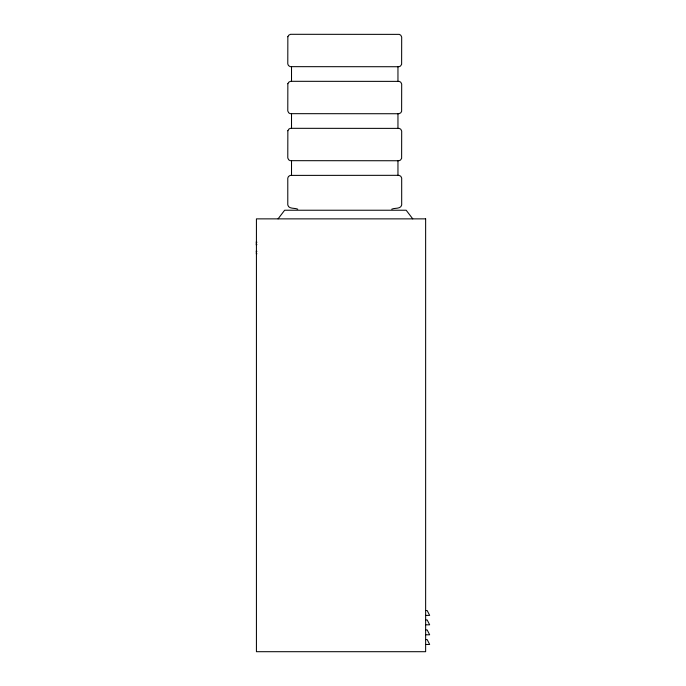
<?xml version="1.0" encoding="UTF-8"?>
<svg xmlns="http://www.w3.org/2000/svg" width="686" height="686" viewBox="0 0 686 686"><rect width="100%" height="100%" fill="white"/><g stroke="black" fill="none" stroke-linecap="round" stroke-linejoin="round"><path stroke-width="1.03" d="M278.07 218.868L284.639 210.233L406.181 210.233L412.758 218.868M391.723 209.187C394.742 207.661 400.718 209.341 401.687 204.985L401.687 178.086L400.778 176.251L398.935 175.324L290.195 175.393L288.472 176.508L287.786 178.086L287.786 204.985C288.755 209.341 294.74 207.661 297.75 209.187M256.341 242.055L256.933 242.209M256.341 244.525L256.933 244.662M256.341 250.862L256.427 254.086M256.341 251.282L256.933 251.299M256.341 253.734L256.933 253.751M425.637 610.523L427.164 610.523L429.659 615.393L425.637 615.393M425.637 619.947L427.164 619.947L429.659 624.817L425.637 624.817M425.637 629.928L427.164 629.928L429.659 634.79L425.637 634.79M425.637 639.592L427.164 639.592L429.659 644.463L425.637 644.463M397.957 66.731L397.957 81.308M397.957 113.739L397.957 128.316M397.957 160.747L397.957 175.324M291.516 66.731L291.516 81.308M291.516 113.739L291.516 128.316M291.516 160.747L291.516 175.324M256.341 241.729L256.341 245.091M287.854 36.727L287.786 63.961L288.472 65.547L290.195 66.662L398.935 66.731L400.521 66.036L401.627 64.304L401.687 37.061L400.778 35.226L399.278 34.369L290.538 34.3L288.703 35.226L287.854 36.727M287.854 83.735L287.786 110.969L288.703 112.813L290.195 113.67L398.935 113.739L400.778 112.813L401.627 111.312L401.687 84.069L400.778 82.234L399.278 81.377L290.538 81.308L288.703 82.234L287.854 83.735M287.854 130.743L287.786 157.977L288.703 159.821L290.195 160.678L398.935 160.747L400.521 160.052L401.627 158.32L401.687 131.077L400.778 129.242L399.278 128.385L290.538 128.316L288.96 129.002L287.854 130.743M425.637 218.868L256.427 218.868L256.427 651.7L425.637 651.7L425.637 218.868"/></g></svg>
